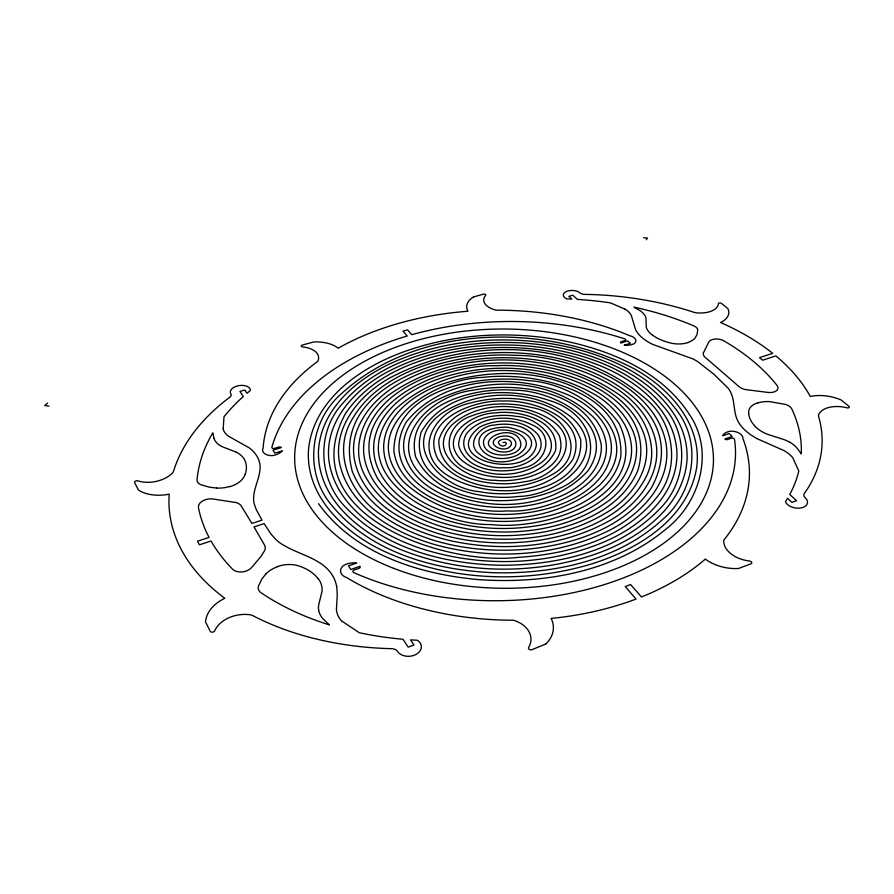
<?xml version="1.0" encoding="UTF-8"?>
<svg xmlns="http://www.w3.org/2000/svg" width="894" height="894" viewBox="0 0 894 894"><rect width="100%" height="100%" fill="white"/><g stroke="black" fill="none" stroke-linecap="round" stroke-linejoin="round"><path stroke-width="1.34" d="M245.146 474.446L244.196 476.446A22.384 13.645 -8.7 0 1 229.97 486.638M646.284 239.793L647.513 238.027L643.658 237.681M502.998 442.53C509.167 440.697 505.501 448.531 500.484 445.324C492.236 439.379 512.262 435.523 511.457 444.307C507.144 455.437 482.436 443.983 498.763 436.976C520.274 430.785 522.532 455.359 499.467 451.649C470.143 443.458 506.976 423.074 518.688 437.982C531.885 459.103 479.91 461.505 483.71 440.284C492.158 417.856 547.955 436.216 517.134 455.292C480.592 470.624 458.019 426.684 507.256 427.209C563.734 438.239 507.893 478.122 480.033 454.532C464.422 444.072 480.212 425.153 494.606 425.075C509.826 422.057 534.433 426.047 536.4 444.776C530.678 481.52 437.121 461.226 479.374 427.265C497.556 417.666 523.839 418.638 538.043 434.73C550.793 454.867 521.034 469.294 504.171 467.663C486.325 469.719 454.487 455.895 466.299 433.903C481.598 415.107 511.334 414.637 531.796 424.684C556.347 434.853 545.731 464.277 523.024 467.931C500.908 474.558 465.852 471.149 458.555 445.212C459.829 418.358 495.41 412.637 516.71 416.425C538.378 417.33 566.014 443.011 542.3 461.863C518.945 479.229 482.045 478.648 460.265 458.89C438.406 435.456 473.518 412.883 495.354 412.927C519.079 409.664 560.08 420.046 555.498 450.699C541.462 480.391 499.377 482.112 472.244 471.429C441.066 461.483 441.759 425.03 472.736 415.486C501.076 404.669 541.887 407.139 559.152 435.311C570.931 470.289 520.688 483.419 495.164 480.29C468.679 480.972 425.097 453.794 451.682 425.131C477.977 401.339 521.124 401.305 550.458 419.577C585.559 441.826 555.509 478.648 524.297 481.71C493.969 488.258 438.283 480.391 438.842 440.004C450.565 403.619 499.455 399.227 531.349 407.474C565.5 412.939 589.66 454.13 551.81 474.792C516.922 494.326 463.785 492.806 437.993 459.259C418.124 420.973 473.071 399.652 502.674 401.048C533.305 399.361 589.738 419.074 572.942 459.326C547.217 496.762 489.845 497.69 452.509 478.223C409.81 456.231 430.953 411.408 470.389 403.038C507.647 392.678 565.623 397.484 580.664 439.692C584.151 488.694 515.972 498.818 479.866 491.711C441.178 488.761 398.378 443.748 441.882 413.341C480.167 387.895 536.612 388.801 572.551 418.18C613.318 456.231 556.09 496.226 518.174 496.449C480.38 501.735 407.005 484.101 421.085 432.361C445.223 389.136 506.596 385.85 548.938 400.378C597.248 414.246 607.942 468.791 557.476 489.286C512.441 508.943 440.306 506.194 415.632 456.879C403.574 404.803 474.982 386.811 513.771 390.197C552.738 389.706 620.28 424.259 587.827 470.948C548.659 513.525 475.63 513.592 429.567 482.179C379.984 445.391 427.902 395.483 473.116 390.231C518.252 381.559 591.046 390.734 601.327 445.324C602.388 470.479 579.681 488.649 558.392 497.165C528.276 509.312 494.136 510.474 462.868 502.137C438.451 495.31 411.475 480.771 404.602 454.409C399.272 432.182 415.933 411.687 434.35 401.507C484.012 374.977 554.872 377.145 595.393 419.23C636.472 473.898 552.861 514.117 507.546 510.876C461.706 515.134 372.966 481.642 406.289 421.979C444.34 374.865 517.782 372.709 569.858 395.673C591.37 405.652 613.139 425.622 611.295 451.347C608.49 479.095 582.15 496.829 557.934 505.389C523.18 517.436 484.336 517.391 449.526 505.602C424.672 496.975 397.662 479.307 393.896 451.101C394.165 388.242 481.05 373.502 529.371 380.755C578.731 383.224 650.128 435.467 599.248 485.386C545.552 530.567 454.688 529.695 403.205 481.43C355.443 427.064 433.869 378.553 483.241 377.369C533.93 371.211 625.442 390.343 620.76 456.89C614.144 488.493 582.206 506.339 553.52 514.609C515.536 525.147 473.921 523.638 437.222 508.977C410.938 498.528 382.833 476.379 383.694 445.357C385.303 416.995 410.514 397.126 434.808 386.878C494.226 363.545 578.966 367.702 619.095 423.521C653.927 496.785 545.295 531.248 490.962 524.532C434.775 525.761 339.385 472.725 395.36 409.296C448.252 360.673 534.914 359.958 595.348 394.857C618.849 408.659 638.651 436.898 629.164 464.969C617.43 498.293 581.927 515.413 549.754 523.236C507.278 532.891 461.069 529.639 421.655 510.44C395.394 497.936 369.278 471.808 374.262 440.329C380.028 408.692 410.212 389.002 438.485 378.967C474.636 366.395 514.408 365.076 551.576 373.77C583.313 381.593 617.061 397.696 631.812 428.628C645.3 456.286 628.404 488.336 604.344 503.769C567.656 528.946 520.856 535.428 477.374 530.455C439.781 525.448 399.115 511.223 377.402 478.134C339.061 406.625 440.127 364.227 496.371 365.713C554.079 362.293 659.716 393.606 637.903 470.412C622.28 507.256 581.279 524.644 544.379 531.919C499.277 540.054 450.688 535.327 410 513.357C382.006 498.975 356.002 467.83 365.624 434.562C375.514 401.797 408.133 382.654 438.865 372.697C478.882 360.181 522.554 359.801 562.929 370.943C595.303 380.274 629.499 398.433 642.864 431.21C656.051 463.36 633.332 497.455 605.64 513.089C564.952 537.663 515.022 543.396 468.59 536.59C428.55 529.997 384.532 513 364.651 475.094C349.621 446.832 364.528 412.38 388.991 394.857C455.18 347.922 552.738 348.593 619.162 394.712C645.021 412.659 661.37 448.743 645.334 478.368C625.118 516.296 581.011 533.327 540.803 540.054C491.454 547.419 438.25 540.959 395.36 514.24C367.311 497.712 344.391 463.092 357.153 430.048C370.943 394.578 408.077 375.29 442.832 365.635C486.001 354.18 532.533 355.108 575.099 368.73C609.038 379.939 645.155 401.697 655.034 438.373C664.231 474.513 635.802 507.457 605.495 522.856C558.817 547.53 503.076 551.822 451.906 541.026C412 531.941 368.116 511.636 352.202 471.149C329.629 384.688 449.537 350.917 514.139 355.376C579.647 354.393 695.532 404.256 651.838 487.085C625.342 527.773 574.764 544.133 528.7 549.084C477.463 553.621 422.661 544.781 380.241 514.162C350.929 494.639 332.389 453.861 351.163 421.052C370.597 385.649 410.368 367.512 448.095 358.673C494.27 348.481 543.518 350.861 588.006 367.188C622.235 380.017 658.129 404.244 665.84 442.385C673.294 483.498 638.327 517.559 603.808 533.003C552.168 556.839 491.991 559.666 437.311 545.284C396.109 533.908 350.157 509.032 339.754 464.053C332.188 427.41 359.835 394.433 390.108 377.793C469.573 335.619 579.603 338.792 648.038 400.803C675.193 425.544 680.368 470.389 655.693 498.696C622.749 539.048 568.472 554.224 518.364 557.353C443.335 566.248 290.796 513.827 345.565 413.43C370.675 376.441 415.431 358.919 457.896 351.32C505.915 343.352 556.493 347.542 601.595 366.339C637.221 381.235 674.266 410.134 676.914 451.649C678.49 496.226 638.271 528.376 600.489 543.44C543.977 566.036 479.452 567.154 421.622 548.715C380.598 535.249 335.518 506.932 328.925 460.578C324.243 419.688 357.678 386.387 391.728 369.758C437.11 347.084 489.599 341.106 539.585 347.241C585.324 353.454 633.053 370.027 663.471 406.457C689.509 435.21 687.162 481.978 659.638 508.932C619.508 551.062 558.359 565.097 502.026 565.265C446.553 564.326 386.957 549.788 347.185 508.787C318.331 481.341 315.437 432.707 342.838 403.239C373.357 367.468 420.56 351.152 465.897 344.872C517.514 338.379 571.646 344.648 618.682 367.646C653.883 384.688 688.872 417.442 687.061 459.605C683.374 509.602 635.075 541.105 591.604 555.409C531.36 574.92 464.243 573.758 404.971 551.252C363.009 535.338 317.515 500.875 318.443 451.537C320.51 408.547 358.025 377.749 394.69 361.668C443.849 340.133 499.478 335.429 552.19 343.899C598.365 351.912 646.373 370.429 675.551 408.871C702.863 442.016 694.247 492.985 662.253 519.816C616.927 561.22 552.503 574.373 492.717 572.696C434.138 569.891 370.429 552.559 331.886 505.445C304.876 474.345 308.832 425.041 338.066 396.824C413.319 324.444 540.546 322.108 630.505 366.886C667.561 385.895 703.187 423.7 696.515 468.445C687.296 520.531 635.366 550.849 588.61 564.84C522.956 583.748 450.185 580.698 387.515 552.805C346.123 534.646 303.401 496.081 308.81 446.732C315.09 400.099 358.081 369.434 399.003 353.599C450.621 333.842 507.837 330.333 561.991 340.424C610.501 350.079 661.336 371.278 689.263 414.257C714.842 451.224 700.125 502.685 666.142 528.957C614.357 572.16 543.172 584.385 477.497 579.524C418.56 574.004 354.482 553.9 318.577 503.713M266.188 573.635L261.976 578.82L258.545 585.849A11.432 7.744 -9.2 0 0 261.093 592.789A247.571 156.305 -1.7 0 0 329.383 624.895L322.89 618.737A34.676 24.239 -6.2 0 1 318.689 610.669M47.583 403.082L44.7 405.574L48.969 406.077M216.583 488.068L209.386 487.152L201.206 484.827A10.471 6.381 -9.3 0 1 197.049 479.72A247.571 156.305 -1.7 0 1 212.861 432.752L213.923 438.406M236.418 452.219L223.232 447.112A26.708 15.779 -7.6 0 1 217.98 444.05A30.083 17.768 -7.5 0 1 213.968 438.395M756.793 438.574L783.502 450.352A29.39 17.679 8.6 0 1 792.889 457.974L798.823 471.026A239.335 145.498 2.1 0 1 789.748 494.46L796.498 500.662L791.928 502.383L787.558 498.349L785.424 501.813A11.365 6.996 10.1 0 0 801.393 507.87A11.365 6.996 10.1 0 0 805.069 497.6A6.459 3.945 10.3 0 1 804.265 493.611A230.417 138.346 3 0 0 818.658 416.638A10.024 5.677 9.3 0 1 819.429 413.341A23.311 13.198 9.7 0 1 846.886 407.809A1.989 1.106 9.6 0 0 849.009 407.552A1.989 1.106 9.6 0 0 848.853 406.234L841.064 399.953A31.882 18.048 9.2 0 0 810.255 396.422A230.417 138.346 3 0 0 775.847 355.901L762.604 360.237L759.498 357.667L772.707 353.353A230.417 138.346 3 0 0 720.564 322.499A28.217 14.896 4.9 0 0 727.884 308.609L721.503 303.457A1.754 0.916 5.3 0 0 719.581 302.977A1.754 0.916 5.3 0 0 718.329 303.748A20.26 10.605 4.8 0 1 698.739 312.956A8.817 4.649 4.8 0 1 693.543 312.185A230.417 138.346 3 0 0 584.642 294.383A5.152 2.704 2.1 0 1 580.15 292.986A9.063 4.794 1.8 0 0 566.394 291.489A9.063 4.794 1.8 0 0 566.718 298.875L571.78 299.077L568.841 296.361L572.842 295.21L577.39 299.389A239.335 145.498 2.1 0 1 610.479 302.876L624.872 309.123M651.793 334.68L650.955 333.998A29.334 15.813 4.5 0 1 646.239 327.025L646.038 319.002A23.657 12.751 3.2 0 0 644.798 315.269A26.686 14.393 3.1 0 0 640.037 310.631L634.025 307.156A239.335 145.498 2.1 0 1 693.766 325.863A9.007 4.861 4.8 0 1 697.733 330.154L697.018 334.602L695.119 337.943A22.328 12.103 4.5 0 1 687.944 342.48M342.38 621.431L359.243 632.717A247.571 156.305 -1.7 0 0 403.004 639.255L408.189 647.144L413.967 644.965L410.581 639.858L417.431 640.272A12.494 9.096 -4.1 0 1 416.146 654.352A12.494 9.096 -4.1 0 1 397.517 651.368A7.163 5.23 -5.1 0 0 391.717 648.675A242.721 154.327 -2.8 0 1 253.248 615.854A11.812 8.169 -10.9 0 0 246.912 614.491A27.613 19.221 -11.4 0 0 214.716 630.784A2.391 1.643 -12.3 0 1 212.481 632.17A2.391 1.643 -12.3 0 1 210.246 631.287L205.531 622.023A37.615 25.915 -10.9 0 1 224.807 598.254A242.721 154.327 -2.8 0 1 169.201 494.158A33.491 20.081 -10.3 0 1 138.38 489.957L134.659 482.648A2.123 1.274 -11.2 0 1 135.463 481.14A2.123 1.274 -11.2 0 1 137.911 480.849A24.16 14.349 -10.5 0 0 170.676 474.625A10.46 6.247 -10.3 0 0 173.626 470.97A242.721 154.327 -2.8 0 1 229.758 397.227A5.789 3.285 -7.5 0 0 230.875 393.93A10.102 5.733 -7.1 0 1 238.732 385.638A10.102 5.733 -7.1 0 1 250.387 390.477L246.99 393.304L244.811 390.019L239.961 391.416L243.313 396.511A247.571 156.305 -1.7 0 0 223.981 416.794L223.221 428.807M755.307 426.594L756.19 427.455A32.62 18.785 8.2 0 0 767.309 434.227L782.965 439.245A27.502 16.371 8.6 0 1 789.849 442.295M318.376 578.809L319.136 579.871A37.514 25.613 -8.8 0 1 322.075 591.023L318.812 604.299A30.787 21.523 -6.4 0 0 318.756 610.658M336.781 586.587L337.25 594.577L336.457 609.205M748.647 413.52L748.68 411.743A21.3 12.248 7.9 0 1 757.62 402.836M756.86 438.529A54.825 31.413 8.4 0 1 737.584 420.493C733.326 411.721 734.98 401.35 730.834 392.555A51.271 29.625 5.4 0 0 728.286 388.387L714.004 374.34L697.577 361.5A50.299 28.664 4.7 0 0 692.112 358.583L652.754 344.425A49.326 26.518 4.7 0 1 635.623 329.785L631.51 316.13A26.06 14.058 2.7 0 0 625.007 309.056M651.871 334.647A39.392 21.143 4.6 0 0 667.974 342.324L670.623 343.028A19.422 10.538 4.6 0 0 688.056 342.581M789.894 442.273A31.044 18.517 8.5 0 1 796.99 448.017L801.27 453.839A239.335 145.498 2.1 0 0 791.726 408.826A9.879 5.643 8.1 0 0 785.29 404.379L769.421 401.596A24.574 14.159 7.9 0 0 757.743 402.948M755.396 426.572A43.873 25.133 8.4 0 1 748.714 413.531M223.131 428.818A28.038 16.461 -7.2 0 0 228.372 436.138L249.102 447.793A57.384 34.765 -9.3 0 1 260.109 466.78C260.154 477.854 253.605 487.811 253.572 498.874A55.875 35.358 -6.4 0 0 254.242 503.981L256.366 509.826L262.009 520.14L251.918 523.426L240.765 505.222A14.472 9.119 -9.2 0 0 236.251 502.573L212.448 498.93A10.728 6.694 -9.7 0 0 198.468 507.58A247.571 156.305 -1.7 0 0 209.084 537.417L197.507 541.205L199.44 544.815L211.051 541.004A247.571 156.305 -1.7 0 0 232.585 569.199A11.253 7.431 -9.8 0 0 251.572 567.545L260.713 556.794L264.613 550.648A15.008 9.812 -9.2 0 0 264.903 545.72L253.997 526.935L264.11 523.616L270.871 533.863L275.553 539.216A56.892 36.788 -6.2 0 0 280.537 543.295C293.254 551.799 308.687 555.219 321.326 563.868A63.407 43.292 -9.3 0 1 336.647 586.598M342.167 621.542A33.95 23.836 -5.5 0 1 336.423 609.216M318.264 578.854A50.779 34.71 -9.3 0 0 301.792 567.008L298.875 565.947A24.417 16.528 -8.5 0 0 277.33 566.584M266.166 573.624A28.161 19.109 -8.5 0 1 277.431 566.729M236.396 452.241A33.938 20.54 -8.9 0 1 244.375 459.281L244.788 460.22A45.862 27.748 -9.3 0 1 245.079 474.446M229.892 486.504A25.725 15.656 -8.7 0 1 216.583 488.079M703.31 353.063L703.287 353.387A12.471 6.861 5.7 0 0 704.383 356.605L739.64 387.169A12.963 7.275 6.9 0 0 745.115 389.527L768.315 392.477A9.644 5.409 7.4 0 0 777.065 385.459A239.335 145.498 2.1 0 0 723.771 340.804A9.175 4.995 5.7 0 0 708.819 341.921L703.31 353.063M545.72 644.06L531.986 649.659A2.369 1.732 2.1 0 1 529.248 649.39A2.369 1.732 2.1 0 1 528.656 647.401A28.206 20.495 0.6 0 0 513.547 620.235A237.826 148.639 0.6 0 1 346.626 577.546A11.466 7.8 -5.8 0 1 343.743 565.354A14.963 10.203 -5.8 0 1 356.55 563.041L348.448 565.857L350.828 569.489L360.014 566.282A2.224 1.509 -5.5 0 1 358.863 568.349L354.236 569.959A2.235 1.52 -5.7 0 0 352.906 571.266A2.235 1.52 -5.7 0 0 353.812 572.618A240.698 147.89 0 0 0 614.133 581.346A240.698 147.89 0 0 0 734.51 439.334A2.023 1.196 7.3 0 0 733.348 438.25A2.023 1.196 7.3 0 0 731.348 438.194L727.649 439.49A2.011 1.196 7.1 0 1 724.855 438.988L732.186 436.428L729.035 433.545L722.576 435.791A13.488 8.001 7.3 0 1 730.364 431.176A10.337 6.135 7.2 0 1 742.914 438.529A237.826 148.639 0.6 0 1 723.782 540.121A26.664 17.232 9.6 0 0 749.574 561.041A2.257 1.486 9.9 0 1 751.664 562.292A2.257 1.486 9.9 0 1 750.848 563.868L738.511 568.495A35.972 23.389 9 0 1 705.332 559.074A237.826 148.639 0.6 0 1 641.467 596.957L630.572 584.52L625.208 586.576L636.081 599.058A237.826 148.639 0.6 0 1 551.129 618.424A37.783 27.189 1.2 0 1 545.72 644.06M473.742 296.886L473.127 297.166A28.15 15.097 0 0 0 467.953 311.246A234.083 144.079 0.1 0 0 338.189 348.213A29.86 16.673 -4.9 0 0 313.76 341.966L302.396 345.039A1.822 1.006 -5 0 0 301.256 346.101A1.822 1.006 -5 0 0 302.574 346.928A22.138 12.326 -5.3 0 1 317.694 361.411A234.083 144.079 0.1 0 0 263.127 448.028A10.37 6.258 -6.9 0 0 272.514 455.594A13.488 8.124 -7 0 0 282.381 450.833L274.894 453.146L272.961 450.185L281.42 447.57A2.023 1.218 -6.7 0 0 278.827 447.067L274.581 448.375A2.023 1.218 -6.9 0 1 272.581 448.319A2.023 1.218 -6.9 0 1 271.888 447.223A245.738 154.036 0.7 0 1 407.228 335.999L403.004 331.149L407.53 329.852L411.765 334.691A245.738 154.036 0.7 0 1 624.694 338.86A1.81 0.995 3.3 0 1 625.677 339.742A1.81 0.995 3.3 0 1 624.828 340.592L621.364 341.664A1.81 1.006 3.3 0 0 620.794 343.028L627.689 340.893L630.315 343.296L624.213 345.173A12.069 6.638 3.4 0 0 634.259 343.62A9.286 5.118 3.4 0 0 629.566 335.663A234.083 144.079 0.1 0 0 496.293 310.173A20.674 11.019 0.2 0 1 485.621 295.389A1.721 0.905 -0.3 0 0 485.252 294.349A1.721 0.905 -0.3 0 0 483.274 294.204L473.742 296.886M393.975 568.45A209.408 129.63 0.4 0 0 713.367 463.271A209.408 129.63 0.4 0 0 404.826 344.067A209.408 129.63 0.4 0 0 393.975 568.45"/></g></svg>
